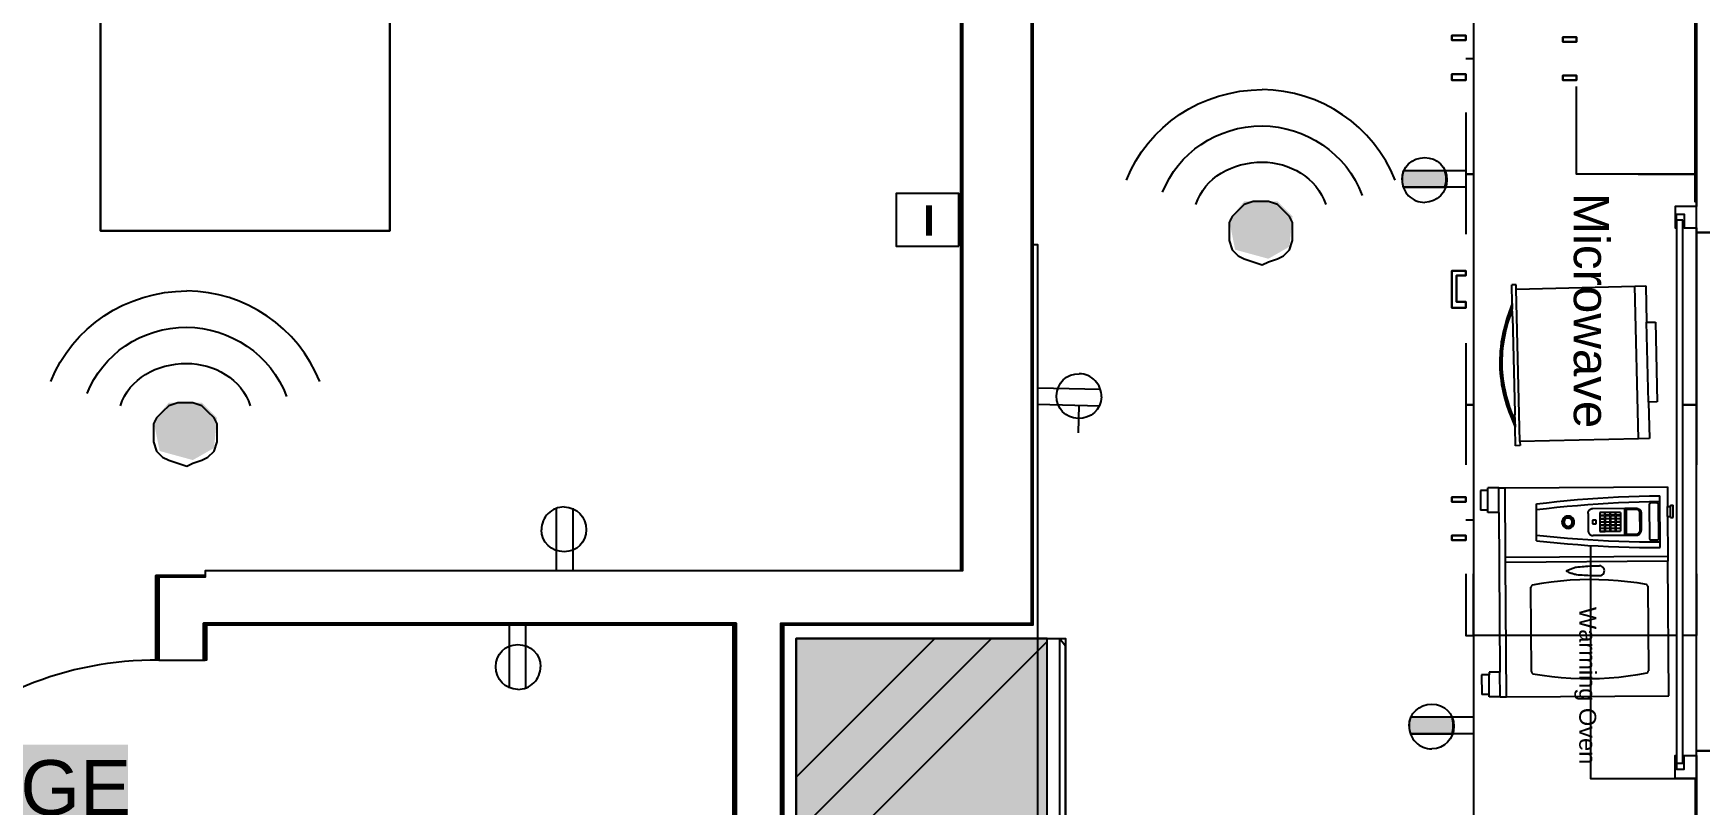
# Model space of a CAD drawing. Header units: inches. Extents: x -1841 to -80, y -100 to 1021.
# Drawn here: x -799 to -709.4, y 232.6 to 274.1 of the extents above; entities that cross this region are included whole.
import ezdxf

# ---------------------------------------------------------------- set-up
doc = ezdxf.new("R2010")
doc.units = ezdxf.units.IN
doc.header["$MEASUREMENT"] = 0
doc.layers.add('Edges', color=7, linetype='Continuous')
doc.layers.add('PDF_Text', color=7, linetype='Continuous')
doc.layers.add('PDF_Geometry', color=7, linetype='Continuous', true_color=0x777777)
doc.layers.add('PDF_Solid Fills', color=7, linetype='Continuous', true_color=0xffffff)
doc.styles.add('PDF Arial', font='arial.ttf')
doc.styles.add('PDF ArialRoundedMT Bold', font='arialbd.ttf')
doc.styles.get("Standard").update_dxf_attribs({"font": 'arial.ttf'})

# ---------------------------------------------------------------- blocks, each defined once
blk = doc.blocks.new('Built In Oven And Microwave pl')
at = {"layer": 'Edges'}
for p, q in [((43.29, 54.97), (43.29, 56.43)), ((43.29, 56.43), (56.56, 56.43)), ((56.56, 56.43), (56.56, 54.97)), ((37.24, 53.14), (37.24, 54.97)), ((37.24, 54.97), (43.29, 54.97)), ((62.62, 53.14), (37.24, 53.14)), ((37.24, 33.43), (37.24, 53.14)), ((56.56, 54.97), (43.29, 54.97)), ((56.56, 54.97), (62.62, 54.97)), ((62.62, 54.97), (62.62, 53.14)), ((62.62, 53.14), (62.62, 33.43)), ((36.55, 33.43), (36.55, 32.68)), ((37.24, 33.43), (36.55, 33.43)), ((62.62, 33.43), (37.24, 33.43)), ((62.62, 33.43), (63.3, 33.43)), ((63.3, 33.43), (63.3, 32.68)), ((39.62, 32.68), (36.55, 32.68)), ((39.62, 32.68), (39.84, 32.68)), ((39.84, 32.68), (40.46, 32.68)), ((41.22, 32.68), (40.46, 32.68)), ((41.82, 32.68), (41.22, 32.68)), ((41.82, 32.68), (57.81, 32.68)), ((57.81, 32.68), (58.03, 32.68)), ((58.63, 32.68), (58.03, 32.68)), ((58.03, 32.68), (58.15, 32.68)), ((58.63, 32.68), (59.39, 32.68)), ((59.39, 32.68), (60.01, 32.68)), ((60.01, 32.68), (60.24, 32.68)), ((63.3, 32.68), (60.24, 32.68))]:
    blk.add_line(p, q, dxfattribs=at)
for points in [[(39.62, 32.68), (41.02, 32.15), (42.27, 31.71), (43.38, 31.37), (44.37, 31.1), (45.25, 30.89), (46.05, 30.73), (46.77, 30.62), (47.45, 30.53), (48.1, 30.47), (48.72, 30.42), (49.33, 30.39), (49.93, 30.38), (50.52, 30.39), (51.13, 30.42), (51.75, 30.47), (52.4, 30.53), (53.08, 30.62), (53.81, 30.73), (54.6, 30.89), (55.49, 31.1), (56.47, 31.37), (57.58, 31.71), (58.83, 32.15), (60.24, 32.68)], [(39.84, 32.68), (41.22, 32.17), (42.44, 31.75), (43.52, 31.42), (44.49, 31.16), (45.35, 30.96), (46.13, 30.81), (46.85, 30.7), (47.51, 30.62), (48.14, 30.55), (48.75, 30.51), (49.34, 30.48), (49.93, 30.47), (50.51, 30.48), (51.1, 30.51), (51.71, 30.55), (52.34, 30.62), (53.01, 30.7), (53.72, 30.81), (54.5, 30.96), (55.36, 31.16), (56.33, 31.42), (57.41, 31.75), (58.64, 32.17), (60.01, 32.68)], [(40.46, 32.68), (41.76, 32.23), (42.91, 31.86), (43.93, 31.56), (44.83, 31.33), (45.64, 31.15), (46.38, 31.02), (47.04, 30.92), (47.66, 30.85), (48.26, 30.8), (48.82, 30.76), (49.38, 30.73), (49.93, 30.73), (50.47, 30.73), (51.03, 30.76), (51.6, 30.8), (52.19, 30.85), (52.81, 30.92), (53.48, 31.02), (54.21, 31.15), (55.02, 31.33), (55.93, 31.56), (56.95, 31.86), (58.1, 32.23), (59.39, 32.68)]]:
    blk.add_lwpolyline(points, dxfattribs=at)
blk = doc.blocks.new('rational combi oven fr')
at = {"layer": 'Edges'}
for p, q in [((-423.5, -290), (-423.5, 367)), ((-423.5, 367), (-343.5, 367)), ((-348.5, 378.5), (-348.5, 390)), ((-298.5, 390), (-348.5, 390)), ((-348.5, 378.5), (-343.5, 378.5)), ((-343.5, 367), (-343.5, 378.5)), ((-303.5, 378.5), (-343.5, 378.5)), ((-303.5, 367), (-343.5, 367)), ((-303.5, 367), (-303.5, 378.5)), ((-298.5, 378.5), (-303.5, 378.5)), ((-303.5, 367), (-141.5, 367)), ((-298.5, 378.5), (-298.5, 390)), ((-141.5, 367), (-121.5, 367)), ((-141.5, 367), (-141.5, -290)), ((423.5, 367), (-121.5, 367)), ((-121.5, 367), (-121.5, -290)), ((423.5, -290), (423.5, 367)), ((-387.1, 294.2), (-387.5, 336)), ((-364.5, 336), (-387.5, 336)), ((-386.3, 252.5), (-387.1, 294.2)), ((-200.5, 336), (-364.5, 336)), ((-364.1, 294.2), (-364.5, 336)), ((-363.3, 252.5), (-364.1, 294.2)), ((-358.2, 324.4), (-358.1, 325.1)), ((-358.2, 324.4), (-358.2, 299.4)), ((-358.1, 298.7), (-358.2, 299.4)), ((-358.1, 325.1), (-358, 325.7)), ((-358, 298.1), (-358.1, 298.7)), ((-358, 325.7), (-357.8, 326.3)), ((-357.8, 297.5), (-358, 298.1)), ((-357.8, 326.3), (-357.5, 326.9)), ((-357.5, 296.9), (-357.8, 297.5)), ((-357.5, 326.9), (-357.1, 327.4)), ((-357.1, 296.4), (-357.5, 296.9)), ((-357.1, 327.4), (-356.7, 327.9)), ((-356.7, 295.9), (-357.1, 296.4)), ((-356.7, 327.9), (-356.2, 328.4)), ((-356.2, 295.4), (-356.7, 295.9)), ((-356.2, 328.4), (-355.7, 328.7)), ((-355.7, 295.1), (-356.2, 295.4)), ((-355.7, 328.7), (-355.1, 329)), ((-355.1, 294.8), (-355.7, 295.1)), ((-355.1, 329), (-354.5, 329.2)), ((-354.5, 294.6), (-355.1, 294.8)), ((-354.5, 329.2), (-353.8, 329.4)), ((-353.8, 294.4), (-354.5, 294.6)), ((-353.8, 329.4), (-353.2, 329.4)), ((-353.2, 294.4), (-353.8, 294.4)), ((-353.2, 329.4), (-212.1, 329.4)), ((-212.1, 294.4), (-353.2, 294.4)), ((-211.4, 329.4), (-212.1, 329.4)), ((-212.1, 294.4), (-211.4, 294.4)), ((-210.8, 329.2), (-211.4, 329.4)), ((-211.4, 294.4), (-210.8, 294.6)), ((-210.1, 329), (-210.8, 329.2)), ((-210.8, 294.6), (-210.1, 294.8)), ((-209.6, 328.7), (-210.1, 329)), ((-210.1, 294.8), (-209.6, 295.1)), ((-209, 328.4), (-209.6, 328.7)), ((-209.6, 295.1), (-209, 295.4)), ((-208.5, 327.9), (-209, 328.4)), ((-209, 295.4), (-208.5, 295.9)), ((-208.1, 327.4), (-208.5, 327.9)), ((-208.5, 295.9), (-208.1, 296.4)), ((-207.7, 326.9), (-208.1, 327.4)), ((-208.1, 296.4), (-207.7, 296.9)), ((-207.4, 326.3), (-207.7, 326.9)), ((-207.7, 296.9), (-207.4, 297.5)), ((-207.2, 325.7), (-207.4, 326.3)), ((-207.4, 297.5), (-207.2, 298.1)), ((-207.1, 325.1), (-207.2, 325.7)), ((-207.2, 298.1), (-207.1, 298.7)), ((-207.1, 324.4), (-207.1, 325.1)), ((-207.1, 324.4), (-207.1, 299.4)), ((-207.1, 298.7), (-207.1, 299.4)), ((-201.7, 252.5), (-200.9, 294.2)), ((-200.9, 294.2), (-200.5, 336)), ((-177.5, 336), (-200.5, 336)), ((-178.7, 252.5), (-177.9, 294.2)), ((-177.9, 294.2), (-177.5, 336)), ((-28.2, 280), (-34.7, 241.7)), ((-27.4, 281.1), (-28.2, 280)), ((-26.6, 282.1), (-27.4, 281.1)), ((-25.6, 282.9), (-26.6, 282.1)), ((-24.5, 283.7), (-25.6, 282.9)), ((-23.3, 284.2), (-24.5, 283.7)), ((-22.1, 284.7), (-23.3, 284.2)), ((-20.8, 284.9), (-22.1, 284.7)), ((-20.8, 285), (-19.5, 285)), ((-20.8, 284.9), (-20.8, 285)), ((-19.5, 285), (-20.8, 284.9)), ((-19.5, 285), (321.5, 285)), ((322.8, 284.9), (321.5, 285)), ((324.1, 284.7), (322.8, 284.9)), ((325.3, 284.2), (324.1, 284.7)), ((326.5, 283.7), (325.3, 284.2)), ((327.6, 282.9), (326.5, 283.7)), ((328.6, 282.1), (327.6, 282.9)), ((329.4, 281.1), (328.6, 282.1)), ((330.2, 280), (329.4, 281.1)), ((336.7, 241.7), (330.2, 280)), ((-385.2, 210.7), (-386.3, 252.5)), ((-383.6, 169), (-385.2, 210.7)), ((-362.2, 210.7), (-363.3, 252.5)), ((-360.6, 169), (-362.2, 210.7)), ((-337.5, 240), (-337.3, 242.6)), ((-337.5, 194), (-337.5, 240)), ((-337.3, 242.6), (-336.8, 245.2)), ((-336.8, 245.2), (-336, 247.6)), ((-336, 247.6), (-334.8, 250)), ((-334.8, 250), (-333.4, 252.2)), ((-333.4, 252.2), (-331.6, 254.1)), ((-332.4, 241.9), (-332.5, 239.8)), ((-332.5, 239.8), (-332.5, 199)), ((-332, 243.9), (-332.4, 241.9)), ((-331.3, 245.7), (-332, 243.9)), ((-331.6, 254.1), (-329.7, 255.9)), ((-330.5, 247.5), (-331.3, 245.7)), ((-329.4, 249.1), (-330.5, 247.5)), ((-329.7, 255.9), (-327.5, 257.3)), ((-328.1, 250.6), (-329.4, 249.1)), ((-326.6, 251.9), (-328.1, 250.6)), ((-327.5, 257.3), (-325.2, 258.5)), ((-325, 253), (-326.6, 251.9)), ((-325.2, 258.5), (-322.7, 259.3)), ((-323.2, 253.8), (-325, 253)), ((-321.4, 254.5), (-323.2, 253.8)), ((-322.7, 259.3), (-320.1, 259.8)), ((-319.5, 254.9), (-321.4, 254.5)), ((-320.1, 259.8), (-317.5, 260)), ((-317.3, 255), (-319.5, 254.9)), ((-317.5, 260), (-247.5, 260)), ((-247.7, 255), (-317.3, 255)), ((-245.5, 254.9), (-247.7, 255)), ((-244.9, 259.8), (-247.5, 260)), ((-243.6, 254.5), (-245.5, 254.9)), ((-242.3, 259.3), (-244.9, 259.8)), ((-241.8, 253.8), (-243.6, 254.5)), ((-239.8, 258.5), (-242.3, 259.3)), ((-240, 253), (-241.8, 253.8)), ((-238.4, 251.9), (-240, 253)), ((-237.5, 257.3), (-239.8, 258.5)), ((-236.9, 250.6), (-238.4, 251.9)), ((-235.3, 255.9), (-237.5, 257.3)), ((-235.6, 249.1), (-236.9, 250.6)), ((-234.5, 247.5), (-235.6, 249.1)), ((-233.4, 254.1), (-235.3, 255.9)), ((-233.7, 245.7), (-234.5, 247.5)), ((-233, 243.9), (-233.7, 245.7)), ((-231.6, 252.2), (-233.4, 254.1)), ((-232.6, 241.9), (-233, 243.9)), ((-232.5, 239.8), (-232.6, 241.9)), ((-232.5, 199), (-232.5, 239.8)), ((-230.2, 250), (-231.6, 252.2)), ((-229, 247.6), (-230.2, 250)), ((-228.2, 245.2), (-229, 247.6)), ((-227.7, 242.6), (-228.2, 245.2)), ((-227.5, 240), (-227.7, 242.6)), ((-227.5, 240), (-227.5, 194)), ((-204.3, 169), (-202.8, 210.7)), ((-202.8, 210.7), (-201.7, 252.5)), ((-181.3, 169), (-179.8, 210.7)), ((-179.8, 210.7), (-178.7, 252.5)), ((-40, 203.3), (-44.2, 164.7)), ((-34.7, 241.7), (-40, 203.3)), ((342, 203.3), (336.7, 241.7)), ((346.2, 164.7), (342, 203.3)), ((-381.7, 127.3), (-383.6, 169)), ((-358.7, 127.3), (-360.6, 169)), ((-227.5, 194), (-337.5, 194)), ((-337.5, 65), (-337.5, 194)), ((-332.5, 199), (-232.5, 199)), ((-320.5, 176.3), (-309.5, 176.3)), ((-320.5, 176.3), (-320.5, 157.3)), ((-320.5, 157.3), (-320.5, 154.8)), ((-309.5, 157.3), (-320.5, 157.3)), ((-320.5, 154.8), (-309.5, 154.8)), ((-320.5, 154.8), (-320.5, 135.8)), ((-320.5, 135.8), (-320.5, 133.3)), ((-309.5, 135.8), (-320.5, 135.8)), ((-309.5, 176.3), (-307.5, 176.3)), ((-309.5, 176.3), (-309.5, 157.3)), ((-309.5, 154.8), (-309.5, 135.8)), ((-307.5, 176.3), (-307.5, 157.3)), ((-307.5, 176.3), (-296.5, 176.3)), ((-307.5, 157.3), (-296.5, 157.3)), ((-307.5, 154.8), (-296.5, 154.8)), ((-307.5, 154.8), (-307.5, 135.8)), ((-307.5, 135.8), (-296.5, 135.8)), ((-296.5, 176.3), (-294.5, 176.3)), ((-296.5, 157.3), (-296.5, 176.3)), ((-296.5, 135.8), (-296.5, 154.8)), ((-294.5, 176.3), (-283.5, 176.3)), ((-294.5, 176.3), (-294.5, 157.3)), ((-294.5, 157.3), (-283.5, 157.3)), ((-294.5, 154.8), (-283.5, 154.8)), ((-294.5, 154.8), (-294.5, 135.8)), ((-294.5, 135.8), (-283.5, 135.8)), ((-283.5, 176.3), (-281.5, 176.3)), ((-283.5, 157.3), (-283.5, 176.3)), ((-283.5, 135.8), (-283.5, 154.8)), ((-281.5, 176.3), (-270.5, 176.3)), ((-281.5, 176.3), (-281.5, 157.3)), ((-281.5, 157.3), (-270.5, 157.3)), ((-281.5, 154.8), (-270.5, 154.8)), ((-281.5, 154.8), (-281.5, 135.8)), ((-281.5, 135.8), (-270.5, 135.8)), ((-270.5, 176.3), (-268.5, 176.3)), ((-270.5, 157.3), (-270.5, 176.3)), ((-270.5, 135.8), (-270.5, 154.8)), ((-268.5, 176.3), (-268.5, 157.3)), ((-268.5, 176.3), (-257.5, 176.3)), ((-268.5, 157.3), (-257.5, 157.3)), ((-268.5, 154.8), (-257.5, 154.8)), ((-268.5, 154.8), (-268.5, 135.8)), ((-268.5, 135.8), (-257.5, 135.8)), ((-257.5, 176.3), (-255.5, 176.3)), ((-257.5, 157.3), (-257.5, 176.3)), ((-257.5, 135.8), (-257.5, 154.8)), ((-255.5, 176.3), (-244.5, 176.3)), ((-255.5, 176.3), (-255.5, 157.3)), ((-255.5, 157.3), (-244.5, 157.3)), ((-255.5, 154.8), (-244.5, 154.8)), ((-255.5, 154.8), (-255.5, 135.8)), ((-255.5, 135.8), (-244.5, 135.8)), ((-244.5, 157.3), (-244.5, 176.3)), ((-244.5, 154.8), (-244.5, 157.3)), ((-244.5, 135.8), (-244.5, 154.8)), ((-244.5, 114.3), (-244.5, 135.8)), ((-227.5, 194), (-227.5, 65)), ((-206.3, 127.3), (-204.3, 169)), ((-183.3, 127.3), (-181.3, 169)), ((-44.2, 164.7), (-47.1, 126.1)), ((349.1, 126.1), (346.2, 164.7)), ((-379.4, 85.6), (-381.7, 127.3)), ((-376.7, 43.9), (-379.4, 85.6)), ((-356.4, 85.6), (-358.7, 127.3)), ((-353.7, 43.9), (-356.4, 85.6)), ((-320.5, 133.3), (-309.5, 133.3)), ((-320.5, 133.3), (-320.5, 114.3)), ((-320.5, 114.3), (-320.5, 111.7)), ((-309.5, 114.3), (-320.5, 114.3)), ((-320.5, 111.7), (-320.5, 92.7)), ((-320.5, 111.7), (-309.5, 111.7)), ((-320.5, 92.7), (-309.5, 92.7)), ((-309.5, 133.3), (-309.5, 114.3)), ((-309.5, 111.7), (-309.5, 92.7)), ((-309.5, 92.7), (-307.5, 92.7)), ((-307.5, 133.3), (-296.5, 133.3)), ((-307.5, 133.3), (-307.5, 114.3)), ((-307.5, 114.3), (-296.5, 114.3)), ((-307.5, 111.7), (-296.5, 111.7)), ((-307.5, 111.7), (-307.5, 92.7)), ((-307.5, 92.7), (-296.5, 92.7)), ((-296.5, 114.3), (-296.5, 133.3)), ((-296.5, 92.7), (-296.5, 111.7)), ((-296.5, 92.7), (-294.5, 92.7)), ((-294.5, 133.3), (-294.5, 114.3)), ((-294.5, 133.3), (-283.5, 133.3)), ((-294.5, 114.3), (-283.5, 114.3)), ((-294.5, 111.7), (-283.5, 111.7)), ((-294.5, 111.7), (-294.5, 92.7)), ((-294.5, 92.7), (-283.5, 92.7)), ((-275, 77.7), (-290, 77.7)), ((-290, 77.7), (-290, 62.7)), ((-283.5, 114.3), (-283.5, 133.3)), ((-283.5, 92.7), (-283.5, 111.7)), ((-283.5, 92.7), (-281.5, 92.7)), ((-281.5, 133.3), (-281.5, 114.3)), ((-281.5, 133.3), (-270.5, 133.3)), ((-281.5, 114.3), (-270.5, 114.3)), ((-281.5, 111.7), (-281.5, 92.7)), ((-281.5, 111.7), (-270.5, 111.7)), ((-281.5, 92.7), (-270.5, 92.7)), ((-275, 62.7), (-275, 77.7)), ((-270.5, 114.3), (-270.5, 133.3)), ((-270.5, 92.7), (-270.5, 111.7)), ((-270.5, 92.7), (-268.5, 92.7)), ((-268.5, 133.3), (-268.5, 114.3)), ((-268.5, 133.3), (-257.5, 133.3)), ((-268.5, 114.3), (-257.5, 114.3)), ((-268.5, 111.7), (-257.5, 111.7)), ((-268.5, 111.7), (-268.5, 92.7)), ((-268.5, 92.7), (-257.5, 92.7)), ((-257.5, 114.3), (-257.5, 133.3)), ((-257.5, 92.7), (-257.5, 111.7)), ((-257.5, 92.7), (-255.5, 92.7)), ((-255.5, 133.3), (-244.5, 133.3)), ((-255.5, 133.3), (-255.5, 114.3)), ((-255.5, 114.3), (-244.5, 114.3)), ((-255.5, 111.7), (-244.5, 111.7)), ((-255.5, 111.7), (-255.5, 92.7)), ((-255.5, 92.7), (-244.5, 92.7)), ((-244.5, 133.3), (-244.5, 114.3)), ((-244.5, 92.7), (-244.5, 114.3)), ((-244.5, 111.7), (-244.5, 92.7)), ((-211.3, 43.9), (-208.6, 85.6)), ((-208.6, 85.6), (-206.3, 127.3)), ((-188.3, 43.9), (-185.6, 85.6)), ((-185.6, 85.6), (-183.3, 127.3)), ((-104.8, 95.2), (-105.5, 90)), ((-105.5, 82.2), (-105.5, 90)), ((-105.4, 74.3), (-105.5, 82.2)), ((-105.2, 66.5), (-105.4, 74.3)), ((-102.8, 100), (-104.8, 95.2)), ((-99.6, 104.1), (-102.8, 100)), ((-95.5, 107.3), (-99.6, 104.1)), ((-90.7, 109.3), (-95.5, 107.3)), ((-85.5, 110), (-90.7, 109.3)), ((-80.3, 109.3), (-85.5, 110)), ((-75.5, 107.3), (-80.3, 109.3)), ((-71.4, 104.1), (-75.5, 107.3)), ((-68.2, 100), (-71.4, 104.1)), ((-66.2, 95.2), (-68.2, 100)), ((-65.5, 90), (-66.2, 95.2)), ((-65.8, 66.5), (-65.6, 74.3)), ((-65.6, 74.3), (-65.5, 82.2)), ((-65.5, 82.2), (-65.5, 90)), ((-48.9, 87.3), (-49.5, 48.5)), ((-47.1, 126.1), (-48.9, 87.3)), ((350.9, 87.3), (349.1, 126.1)), ((351.5, 48.5), (350.9, 87.3)), ((-373.6, 2.3), (-376.7, 43.9)), ((-370.2, -39.4), (-373.6, 2.3)), ((-350.6, 2.3), (-353.7, 43.9)), ((-347.2, -39.4), (-350.6, 2.3)), ((-337.3, 62.4), (-337.5, 65)), ((-336.8, 59.8), (-337.3, 62.4)), ((-336, 57.3), (-336.8, 59.8)), ((-334.8, 55), (-336, 57.3)), ((-333.4, 52.8), (-334.8, 55)), ((-331.6, 50.9), (-333.4, 52.8)), ((-329.7, 49.1), (-331.6, 50.9)), ((-327.5, 47.7), (-329.7, 49.1)), ((-325.2, 46.5), (-327.5, 47.7)), ((-322.7, 45.7), (-325.2, 46.5)), ((-320.1, 45.2), (-322.7, 45.7)), ((-317.5, 45), (-320.1, 45.2)), ((-317.5, 45), (-247.5, 45)), ((-290, 62.7), (-275, 62.7)), ((-247.5, 45), (-244.9, 45.2)), ((-244.9, 45.2), (-242.3, 45.7)), ((-242.3, 45.7), (-239.8, 46.5)), ((-239.8, 46.5), (-237.5, 47.7)), ((-237.5, 47.7), (-235.3, 49.1)), ((-235.3, 49.1), (-233.4, 50.9)), ((-233.4, 50.9), (-231.6, 52.8)), ((-231.6, 52.8), (-230.2, 55)), ((-230.2, 55), (-229, 57.3)), ((-229, 57.3), (-228.2, 59.8)), ((-228.2, 59.8), (-227.7, 62.4)), ((-227.7, 62.4), (-227.5, 65)), ((-217.8, -39.4), (-214.4, 2.3)), ((-214.4, 2.3), (-211.3, 43.9)), ((-194.8, -39.4), (-191.4, 2.3)), ((-191.4, 2.3), (-188.3, 43.9)), ((-104.9, 58.7), (-105.2, 66.5)), ((-104.6, 50.8), (-104.9, 58.7)), ((-104.2, 43), (-104.6, 50.8)), ((-103.8, 35.2), (-104.2, 43)), ((-103.3, 27.4), (-103.8, 35.2)), ((-102.7, 19.6), (-103.3, 27.4)), ((-102, 11.8), (-102.7, 19.6)), ((-101.3, 4), (-102, 11.8)), ((-100.5, -3.8), (-101.3, 4)), ((-70.5, -3.8), (-69.7, 4)), ((-69.7, 4), (-69, 11.8)), ((-69, 11.8), (-68.3, 19.6)), ((-68.3, 19.6), (-67.7, 27.4)), ((-67.7, 27.4), (-67.2, 35.2)), ((-67.2, 35.2), (-66.8, 43)), ((-66.8, 43), (-66.4, 50.8)), ((-66.4, 50.8), (-66.1, 58.7)), ((-66.1, 58.7), (-65.8, 66.5)), ((-49.5, 48.5), (-48.9, 9.7)), ((-48.9, 9.7), (-47.1, -29.1)), ((349.1, -29.1), (350.9, 9.7)), ((350.9, 9.7), (351.5, 48.5)), ((-366.3, -80.9), (-370.2, -39.4)), ((-343.3, -80.9), (-347.2, -39.4)), ((-306.6, -29.4), (-307.5, -35.9)), ((-307.5, -35.9), (-306.6, -42.3)), ((-299.5, -35.9), (-307.5, -35.9)), ((-304.2, -23.4), (-306.6, -29.4)), ((-298.9, -31.5), (-306.6, -29.4)), ((-298.9, -40.3), (-306.6, -42.3)), ((-306.6, -42.3), (-304.2, -48.4)), ((-300.2, -18.2), (-304.2, -23.4)), ((-297.2, -27.4), (-304.2, -23.4)), ((-297.2, -44.4), (-304.2, -48.4)), ((-304.2, -48.4), (-300.2, -53.6)), ((-295, -14.2), (-300.2, -18.2)), ((-294.5, -23.9), (-300.2, -18.2)), ((-294.5, -47.9), (-300.2, -53.6)), ((-300.2, -53.6), (-295, -57.5)), ((-298.9, -31.5), (-299.5, -35.9)), ((-299.5, -35.9), (-298.9, -40.3)), ((-297.2, -27.4), (-298.9, -31.5)), ((-298.9, -40.3), (-297.2, -44.4)), ((-294.5, -23.9), (-297.2, -27.4)), ((-297.2, -44.4), (-294.5, -47.9)), ((-289, -11.7), (-295, -14.2)), ((-291, -21.2), (-295, -14.2)), ((-291, -50.6), (-295, -57.5)), ((-295, -57.5), (-289, -60)), ((-291, -21.2), (-294.5, -23.9)), ((-294.5, -47.9), (-291, -50.6)), ((-286.9, -19.5), (-291, -21.2)), ((-291, -50.6), (-286.9, -52.3)), ((-282.5, -10.9), (-289, -11.7)), ((-286.9, -19.5), (-289, -11.7)), ((-286.9, -52.3), (-289, -60)), ((-289, -60), (-282.5, -60.9)), ((-282.5, -18.9), (-286.9, -19.5)), ((-286.9, -52.3), (-282.5, -52.9)), ((-282.5, -18.9), (-282.5, -10.9)), ((-276, -11.7), (-282.5, -10.9)), ((-278.1, -19.5), (-282.5, -18.9)), ((-282.5, -52.9), (-278.1, -52.3)), ((-282.5, -52.9), (-282.5, -60.9)), ((-282.5, -60.9), (-276, -60)), ((-278.1, -19.5), (-276, -11.7)), ((-274, -21.2), (-278.1, -19.5)), ((-278.1, -52.3), (-274, -50.6)), ((-278.1, -52.3), (-276, -60)), ((-270, -14.2), (-276, -11.7)), ((-276, -60), (-270, -57.5)), ((-274, -21.2), (-270, -14.2)), ((-270.5, -23.9), (-274, -21.2)), ((-274, -50.6), (-270.5, -47.9)), ((-274, -50.6), (-270, -57.5)), ((-270.5, -23.9), (-264.8, -18.2)), ((-267.8, -27.4), (-270.5, -23.9)), ((-270.5, -47.9), (-267.8, -44.4)), ((-270.5, -47.9), (-264.8, -53.6)), ((-264.8, -18.2), (-270, -14.2)), ((-270, -57.5), (-264.8, -53.6)), ((-267.8, -27.4), (-260.8, -23.4)), ((-266.1, -31.5), (-267.8, -27.4)), ((-267.8, -44.4), (-266.1, -40.3)), ((-267.8, -44.4), (-260.8, -48.4)), ((-266.1, -31.5), (-258.4, -29.4)), ((-265.5, -35.9), (-266.1, -31.5)), ((-266.1, -40.3), (-265.5, -35.9)), ((-266.1, -40.3), (-258.4, -42.3)), ((-265.5, -35.9), (-257.5, -35.9)), ((-260.8, -23.4), (-264.8, -18.2)), ((-264.8, -53.6), (-260.8, -48.4)), ((-258.4, -29.4), (-260.8, -23.4)), ((-260.8, -48.4), (-258.4, -42.3)), ((-257.5, -35.9), (-258.4, -29.4)), ((-258.4, -42.3), (-257.5, -35.9)), ((-221.7, -80.9), (-217.8, -39.4)), ((-198.7, -80.9), (-194.8, -39.4)), ((-99.6, -7.4), (-100.5, -3.8)), ((-98.6, -10.9), (-99.6, -7.4)), ((-97.6, -14.4), (-98.6, -10.9)), ((-96.5, -17.9), (-97.6, -14.4)), ((-95.3, -21.4), (-96.5, -17.9)), ((-94.1, -24.8), (-95.3, -21.4)), ((-92.8, -28.2), (-94.1, -24.8)), ((-91.5, -31.7), (-92.8, -28.2)), ((-90.1, -35), (-91.5, -31.7)), ((-88.6, -38.4), (-90.1, -35)), ((-87.1, -41.7), (-88.6, -38.4)), ((-85.5, -45), (-87.1, -41.7)), ((-85.5, -45), (-83.8, -41.8)), ((-83.8, -41.8), (-82.2, -38.5)), ((-82.2, -38.5), (-80.7, -35.1)), ((-80.7, -35.1), (-79.2, -31.8)), ((-79.2, -31.8), (-77.8, -28.4)), ((-77.8, -28.4), (-76.5, -25)), ((-76.5, -25), (-75.3, -21.5)), ((-75.3, -21.5), (-74.2, -18)), ((-74.2, -18), (-73.1, -14.5)), ((-73.1, -14.5), (-72.2, -11)), ((-72.2, -11), (-71.3, -7.4)), ((-71.3, -7.4), (-70.5, -3.8)), ((-47.1, -29.1), (-44.2, -67.7)), ((346.2, -67.7), (349.1, -29.1)), ((-362.1, -122.5), (-366.3, -80.9)), ((-357.5, -164), (-362.1, -122.5)), ((-339.1, -122.5), (-343.3, -80.9)), ((-334.5, -164), (-339.1, -122.5)), ((-230.5, -164), (-225.9, -122.5)), ((-225.9, -122.5), (-221.7, -80.9)), ((-207.5, -164), (-202.9, -122.5)), ((-202.9, -122.5), (-198.7, -80.9)), ((-44.2, -67.7), (-40, -106.3)), ((-40, -106.3), (-34.7, -144.7)), ((336.7, -144.7), (342, -106.3)), ((342, -106.3), (346.2, -67.7)), ((-334.5, -164), (-357.5, -164)), ((-230.5, -164), (-334.5, -164)), ((-207.5, -164), (-230.5, -164)), ((-34.7, -144.7), (-28.2, -183)), ((-28.2, -183), (-27.4, -184.1)), ((-27.4, -184.1), (-26.6, -185.1)), ((-26.6, -185.1), (-25.6, -185.9)), ((-25.6, -185.9), (-24.5, -186.7)), ((-24.5, -186.7), (-23.3, -187.2)), ((-23.3, -187.2), (-22.1, -187.7)), ((-22.1, -187.7), (-20.8, -187.9)), ((-20.8, -187.9), (-20.8, -188)), ((-20.8, -187.9), (-19.5, -188)), ((-19.5, -188), (-20.8, -188)), ((321.5, -188), (-19.5, -188)), ((321.5, -188), (322.8, -187.9)), ((322.8, -187.9), (324.1, -187.7)), ((324.1, -187.7), (325.3, -187.2)), ((325.3, -187.2), (326.5, -186.7)), ((326.5, -186.7), (327.6, -185.9)), ((327.6, -185.9), (328.6, -185.1)), ((328.6, -185.1), (329.4, -184.1)), ((329.4, -184.1), (330.2, -183)), ((330.2, -183), (336.7, -144.7)), ((-423.5, -316), (-423.5, -290)), ((-141.5, -290), (-423.5, -290)), ((-423.5, -316), (-423.5, -360)), ((-323.5, -316), (-423.5, -316)), ((-323.5, -316), (-323.5, -360)), ((-323.5, -316), (323.5, -316)), ((-121.5, -290), (-141.5, -290)), ((423.5, -290), (-121.5, -290)), ((323.5, -316), (323.5, -360)), ((423.5, -316), (323.5, -316)), ((423.5, -316), (423.5, -290)), ((423.5, -316), (423.5, -360)), ((-413.5, -360), (-423.5, -360)), ((-413.5, -360), (-413.5, -390)), ((-333.5, -360), (-413.5, -360)), ((-413.5, -390), (-333.5, -390)), ((-333.5, -360), (-333.5, -390)), ((-323.5, -360), (-333.5, -360)), ((323.5, -360), (333.5, -360)), ((333.5, -360), (333.5, -390)), ((413.5, -360), (333.5, -360)), ((333.5, -390), (413.5, -390)), ((413.5, -360), (413.5, -390)), ((423.5, -360), (413.5, -360))]:
    blk.add_line(p, q, dxfattribs=at)

msp = doc.modelspace()

# ---------------------------------------------------------------- hatches: boundary and pattern name
at = {"layer": 'PDF_Solid Fills', "lineweight": 25, "transparency": 33554559}
for points in [[(-725.323, 265.909), (-725.323, 265.773), (-723.05, 265.773), (-723.016, 265.909), (-723.016, 266.485), (-723.05, 266.655), (-725.323, 266.655), (-725.323, 266.485), (-725.357, 266.35), (-725.391, 266.044), (-725.357, 266.044)], [(-731.275, 264.204), (-732.087, 265.015), (-733.873, 265.015), (-734.685, 264.041), (-734.361, 262.417), (-732.574, 261.93), (-731.438, 262.58)], [(-789.08, 253.376), (-789.892, 254.188), (-791.678, 254.188), (-792.49, 253.214), (-792.165, 251.59), (-790.379, 251.103), (-789.242, 251.752)], [(-724.941, 236.521), (-724.941, 236.385), (-722.668, 236.385), (-722.634, 236.521), (-722.634, 237.098), (-722.668, 237.267), (-724.941, 237.267), (-724.941, 237.098), (-724.975, 236.962), (-725.009, 236.657), (-724.975, 236.657)]]:
    msp.add_hatch(color=7, dxfattribs=at).paths.add_polyline_path(points)

# ---------------------------------------------------------------- linework, layer by layer
at = {"layer": 'PDF_Geometry', "color": 7, "lineweight": 25}
for points in [[(-748.853, 326.461), (-748.853, 324.31), (-749.019, 324.31), (-749.019, 245.142), (-789.72, 245.142), (-789.72, 244.811), (-789.802, 244.811), (-792.201, 244.811), (-792.201, 240.344), (-789.802, 240.344), (-789.802, 242.329), (-761.179, 242.329), (-761.179, 219.993)], [(-758.78, 219.993), (-758.78, 242.329), (-749.019, 242.329), (-745.296, 242.329), (-745.296, 324.31), (-709.559, 324.31), (-709.559, 322.408), (-707.077, 322.408), (-707.077, 324.31), (-665.052, 324.31), (-664.308, 324.31), (-664.308, 326.461)], [(-712.619, 291.303), (-709.559, 291.303), (-709.559, 291.799), (-721.554, 291.799), (-721.554, 220.159), (-758.615, 220.159), (-758.615, 242.247), (-745.213, 242.247), (-745.296, 242.247), (-745.213, 242.247), (-745.213, 324.145), (-745.213, 324.228), (-745.296, 324.228), (-709.641, 324.228), (-709.641, 322.408), (-709.641, 324.145), (-709.641, 322.408)], [(-757.87, 242.329), (-745.296, 242.329), (-745.296, 324.31)], [(-745.296, 324.228), (-745.296, 242.247), (-745.296, 324.228)], [(-749.019, 245.804), (-749.019, 303.712), (-753.982, 303.712), (-762.255, 303.712)], [(-749.101, 245.142), (-749.101, 303.712)], [(-709.641, 291.055), (-709.641, 291.303), (-709.559, 291.303), (-709.559, 264.996), (-709.641, 264.996), (-709.641, 288.076)], [(-716.011, 273.599), (-716.011, 273.848), (-716.011, 273.599)], [(-716.011, 273.599), (-716.011, 273.848), (-716.011, 273.599)], [(-721.554, 272.69), (-721.967, 272.69)], [(-721.967, 271.531), (-721.967, 271.862), (-721.967, 271.531)], [(-721.967, 271.531), (-721.967, 271.862), (-721.967, 271.531)], [(-716.011, 271.531), (-716.011, 271.78), (-716.011, 271.531)], [(-716.011, 271.531), (-716.011, 271.78), (-716.011, 271.531)], [(-709.559, 271.2), (-709.559, 266.485), (-716.011, 266.485), (-716.011, 271.2)], [(-721.967, 269.794), (-721.967, 266.485), (-721.554, 266.485), (-721.967, 266.485), (-721.967, 263.259)], [(-721.964, 266.655), (-725.323, 266.655)], [(-721.964, 265.773), (-725.323, 265.773)], [(-795.345, 264.003), (-795.345, 263.424), (-795.345, 264.003)], [(-709.559, 235.215), (-709.559, 263.59), (-709.559, 254.076), (-710.303, 254.076), (-709.559, 254.076), (-709.559, 250.85)], [(-744.965, 220.159), (-744.965, 262.68), (-745.213, 262.68)], [(-721.967, 261.273), (-721.967, 261.025), (-721.967, 261.273), (-722.712, 261.273), (-722.712, 259.288), (-721.967, 259.288)], [(-722.712, 261.273), (-721.967, 261.273)], [(-722.712, 259.288), (-722.712, 261.273)], [(-722.464, 261.025), (-722.464, 259.619), (-721.967, 259.619)], [(-722.464, 259.619), (-722.464, 261.025)], [(-722.464, 261.025), (-722.464, 259.619), (-721.967, 259.619)], [(-722.464, 259.619), (-722.464, 261.025)], [(-721.967, 259.288), (-722.712, 259.288)], [(-721.967, 259.619), (-721.967, 259.288), (-721.967, 259.619), (-722.464, 259.619)], [(-721.967, 259.619), (-721.967, 259.288), (-721.967, 259.619), (-722.464, 259.619)], [(-721.967, 257.385), (-721.967, 254.076), (-721.554, 254.076), (-721.967, 254.076), (-721.967, 250.85)], [(-744.962, 254.986), (-741.604, 254.908)], [(-744.983, 254.104), (-741.625, 254.026)], [(-742.779, 252.56), (-742.744, 254.052)], [(-770.829, 245.154), (-770.829, 248.513)], [(-769.947, 245.154), (-769.947, 248.513)], [(-721.554, 247.872), (-721.967, 247.872)], [(-721.967, 246.796), (-721.967, 247.045), (-721.967, 246.796)], [(-721.967, 246.796), (-721.967, 247.045), (-721.967, 246.796)], [(-715.267, 246.466), (-715.267, 240.178), (-715.267, 233.974), (-709.559, 233.974)], [(-792.201, 244.811), (-792.201, 240.344), (-792.284, 240.344), (-792.284, 244.894), (-792.367, 244.894), (-789.72, 244.894)], [(-792.284, 244.894), (-789.72, 244.894), (-792.284, 244.894)], [(-721.967, 244.976), (-721.967, 241.667), (-721.554, 241.667)], [(-710.634, 241.667), (-721.554, 241.667), (-721.554, 244.976)], [(-709.559, 244.976), (-709.559, 241.667), (-710.303, 241.667)], [(-761.262, 219.993), (-761.262, 242.329), (-761.179, 242.329), (-789.802, 242.329), (-789.802, 240.344), (-789.72, 240.344), (-789.72, 242.247), (-789.637, 242.247), (-789.637, 240.344), (-789.72, 240.344)], [(-789.802, 221.731), (-789.72, 221.731), (-789.637, 221.731), (-789.637, 220.159), (-789.637, 220.076), (-789.72, 220.076), (-761.262, 220.076), (-761.262, 242.247), (-789.72, 242.247)], [(-761.179, 220.076), (-789.72, 220.076), (-789.637, 220.076), (-789.637, 220.159), (-761.345, 220.159), (-761.345, 242.247), (-789.637, 242.247), (-789.72, 242.247), (-761.179, 242.247)], [(-789.72, 242.247), (-789.72, 240.344), (-789.72, 242.247)], [(-773.386, 242.194), (-773.386, 238.835)], [(-772.504, 242.194), (-772.504, 238.835)], [(-761.179, 219.993), (-761.179, 242.329)], [(-758.698, 242.329), (-758.698, 219.993), (-758.78, 219.993), (-722.298, 219.993)], [(-758.78, 219.993), (-758.78, 242.329)], [(-758.78, 242.247), (-745.296, 242.247), (-758.698, 242.247), (-758.698, 220.076), (-722.298, 220.076), (-758.78, 220.076)], [(-757.953, 230.996), (-747.447, 241.502)], [(-757.953, 234.057), (-750.508, 241.502)], [(-743.476, 222.31), (-743.476, 221.069), (-744.469, 221.069), (-757.953, 221.069), (-757.953, 241.502), (-744.469, 241.502), (-743.476, 241.502), (-743.476, 222.558)], [(-757.953, 227.852), (-744.469, 241.337)], [(-743.807, 221.069), (-744.469, 221.069), (-744.469, 241.502), (-743.807, 241.502), (-743.807, 221.069), (-743.476, 221.482), (-743.476, 241.088), (-743.807, 241.502)], [(-743.476, 240.509), (-743.476, 222.144)], [(-743.476, 231.327), (-743.476, 222.641), (-743.476, 239.93), (-743.476, 222.641), (-743.476, 239.93)], [(-721.582, 237.267), (-724.941, 237.267)], [(-721.582, 236.385), (-724.941, 236.385)], [(-709.559, 234.305), (-709.559, 219.993), (-709.559, 235.463), (-707.077, 235.463), (-707.077, 218.752), (-707.077, 216.932), (-707.077, 214.782), (-709.559, 214.782), (-709.559, 216.932), (-709.559, 217.512), (-789.802, 217.512), (-789.802, 173.915), (-709.559, 173.915), (-709.559, 175.487), (-707.077, 175.487), (-707.077, 173.915), (-694.751, 173.915), (-694.751, 169.283), (-874.513, 169.283)], [(-709.641, 233.974), (-709.641, 219.993)]]:
    msp.add_lwpolyline(points, dxfattribs=at)
for points in [[(-795.345, 281.955), (-795.345, 263.424), (-779.793, 263.424), (-779.793, 303.712), (-749.019, 303.712), (-779.793, 303.712), (-779.793, 263.424), (-795.345, 263.424)], [(-749.101, 303.712), (-749.101, 245.142)], [(-709.559, 303.794), (-707.077, 303.794), (-707.077, 263.342), (-709.559, 263.342)], [(-722.712, 273.93), (-721.967, 273.93), (-721.967, 273.682), (-721.967, 273.93), (-722.464, 273.93), (-721.967, 273.93), (-721.967, 273.682), (-721.967, 273.93), (-722.712, 273.93), (-722.712, 273.682), (-721.967, 273.682), (-722.712, 273.682)], [(-722.464, 273.682), (-721.967, 273.682)], [(-716.011, 273.599), (-716.756, 273.599), (-716.756, 273.848), (-716.011, 273.848), (-716.756, 273.848), (-716.756, 273.599), (-716.011, 273.599), (-716.508, 273.599)], [(-716.011, 273.848), (-716.508, 273.848)], [(-721.967, 271.531), (-722.712, 271.531), (-722.712, 271.862), (-721.967, 271.862), (-722.712, 271.862), (-722.712, 271.531), (-721.967, 271.531), (-722.464, 271.531)], [(-721.967, 271.862), (-722.464, 271.862)], [(-716.011, 271.531), (-716.756, 271.531), (-716.756, 271.78), (-716.011, 271.78), (-716.756, 271.78), (-716.756, 271.531), (-716.011, 271.531), (-716.508, 271.531)], [(-716.011, 271.78), (-716.508, 271.78)], [(-725.323, 266.655), (-725.391, 266.35), (-725.391, 266.044), (-725.323, 265.773), (-723.084, 265.773), (-723.016, 266.044), (-723.016, 266.35), (-723.084, 266.655)], [(-712.702, 266.485), (-709.641, 266.485)], [(-749.215, 262.615), (-749.215, 265.431), (-752.574, 265.431), (-752.574, 262.615)], [(-734.685, 263.392), (-734.685, 262.904), (-734.523, 262.417), (-734.198, 262.093), (-733.873, 261.93), (-733.386, 261.768), (-732.899, 261.605), (-732.574, 261.768), (-732.087, 261.93), (-731.762, 262.093), (-731.438, 262.417), (-731.275, 262.904), (-731.275, 263.392), (-731.275, 263.879), (-731.438, 264.204), (-731.762, 264.528), (-732.087, 264.853), (-732.574, 265.015), (-732.899, 265.015), (-733.386, 265.015), (-733.873, 264.853), (-734.198, 264.528), (-734.523, 264.204), (-734.685, 263.879)], [(-709.559, 264.748), (-710.717, 264.748), (-710.717, 263.59), (-710.634, 263.59), (-710.634, 264.334), (-710.22, 264.334), (-710.22, 263.59), (-709.559, 263.59)], [(-709.559, 264.748), (-709.559, 264.996)], [(-795.345, 263.424), (-779.793, 263.424), (-779.793, 264.003), (-779.793, 263.424)], [(-710.303, 264.003), (-710.634, 264.003), (-710.634, 234.801), (-710.303, 234.801)], [(-707.077, 235.463), (-709.559, 235.463), (-709.559, 263.342), (-707.077, 263.342)], [(-722.712, 259.288), (-722.712, 261.273), (-721.967, 261.273), (-721.967, 261.025), (-721.967, 261.273), (-722.712, 261.273), (-722.712, 259.288), (-721.967, 259.288)], [(-722.712, 259.288), (-722.712, 261.273), (-721.967, 261.273), (-721.967, 261.025), (-721.967, 261.273), (-722.712, 261.273), (-722.712, 259.288), (-721.967, 259.288)], [(-721.967, 261.025), (-722.464, 261.025)], [(-722.464, 259.619), (-722.464, 261.025), (-722.464, 259.619), (-721.967, 259.619), (-721.967, 259.288), (-721.967, 259.619)], [(-721.967, 261.025), (-722.464, 261.025)], [(-721.967, 261.025), (-722.464, 261.025)], [(-792.49, 252.564), (-792.49, 252.077), (-792.328, 251.59), (-792.003, 251.265), (-791.678, 251.103), (-791.191, 250.94), (-790.704, 250.778), (-790.379, 250.94), (-789.892, 251.103), (-789.567, 251.265), (-789.242, 251.59), (-789.08, 252.077), (-789.08, 252.564), (-789.08, 253.051), (-789.242, 253.376), (-789.567, 253.701), (-789.892, 254.025), (-790.379, 254.188), (-790.704, 254.188), (-791.191, 254.188), (-791.678, 254.025), (-792.003, 253.701), (-792.328, 253.376), (-792.49, 253.051)], [(-722.712, 249.113), (-721.967, 249.113), (-721.967, 248.865), (-721.967, 249.113), (-722.464, 249.113), (-721.967, 249.113), (-721.967, 248.865), (-721.967, 249.113), (-722.712, 249.113), (-722.712, 248.865), (-721.967, 248.865), (-722.712, 248.865)], [(-722.464, 248.865), (-721.967, 248.865)], [(-721.967, 246.796), (-722.712, 246.796), (-722.712, 247.045), (-721.967, 247.045), (-722.712, 247.045), (-722.712, 246.796), (-721.967, 246.796), (-722.464, 246.796)], [(-721.967, 247.045), (-722.464, 247.045)], [(-792.367, 244.894), (-792.284, 244.894), (-792.284, 240.344), (-792.367, 240.344)], [(-757.953, 241.502), (-757.953, 221.069), (-744.469, 221.069), (-744.469, 241.502)], [(-724.941, 237.267), (-725.009, 236.962), (-725.009, 236.657), (-724.941, 236.385), (-722.702, 236.385), (-722.634, 236.657), (-722.634, 236.962), (-722.702, 237.267)], [(-710.717, 233.974), (-710.717, 235.215), (-710.634, 235.215), (-710.634, 234.47), (-710.22, 234.47), (-710.22, 235.215), (-709.559, 235.215), (-709.559, 233.974)]]:
    msp.add_lwpolyline(points, close=True, dxfattribs=at)
for centre, radius, start, end in [((-732.953, 263.269), 7.755, 21.82565, 89.6006), ((-724.175, 266.175), 1.216, 179.76027, 270.23973), ((-790.758, 252.441), 7.755, 21.82565, 89.6006), ((-742.762, 254.533), 1.216, 358.417, 88.89646), ((-770.427, 247.364), 1.216, 89.76027, 180.23973), ((-792.348, 221.877), 18.468, 89.54601, 180.45399), ((-772.906, 239.984), 1.216, 269.76027, 0.23973), ((-723.792, 236.787), 1.216, 179.76027, 270.23973)]:
    msp.add_arc(centre, radius, start, end, dxfattribs=at)
for points in [[(-740.206, 266.152), (-739.07, 269.075), (-736.147, 271.024), (-732.899, 271.024)], [(-738.258, 265.503), (-737.446, 267.614), (-735.335, 269.075), (-732.899, 269.075)], [(-732.899, 269.075), (-730.626, 269.075), (-728.352, 267.614), (-727.54, 265.34)], [(-736.472, 264.853), (-735.984, 266.314), (-734.523, 267.126), (-732.899, 267.126)], [(-732.899, 267.126), (-731.438, 267.126), (-729.976, 266.314), (-729.489, 264.853)], [(-725.391, 266.18), (-725.391, 266.859), (-724.848, 267.367), (-724.169, 267.367)], [(-724.169, 267.367), (-723.491, 267.367), (-722.982, 266.859), (-722.982, 266.18)], [(-722.982, 266.18), (-722.982, 265.502), (-723.491, 264.959), (-724.169, 264.959)], [(-798.011, 255.325), (-796.874, 258.247), (-793.951, 260.196), (-790.704, 260.196)], [(-796.062, 254.675), (-795.251, 256.786), (-793.14, 258.247), (-790.704, 258.247)], [(-790.704, 258.247), (-788.43, 258.247), (-786.157, 256.786), (-785.345, 254.513)], [(-794.276, 254.025), (-793.789, 255.487), (-792.328, 256.299), (-790.704, 256.299)], [(-790.704, 256.299), (-789.242, 256.299), (-787.781, 255.487), (-787.294, 254.025)], [(-743.954, 254.555), (-743.938, 255.234), (-743.417, 255.764), (-742.738, 255.749)], [(-742.795, 253.34), (-743.473, 253.356), (-743.97, 253.877), (-743.954, 254.555)], [(-741.546, 254.499), (-741.562, 253.821), (-742.116, 253.325), (-742.795, 253.34)], [(-770.422, 248.581), (-769.744, 248.581), (-769.235, 248.038), (-769.235, 247.359)], [(-770.422, 246.172), (-771.101, 246.172), (-771.644, 246.681), (-771.644, 247.359)], [(-769.235, 247.359), (-769.235, 246.681), (-769.744, 246.172), (-770.422, 246.172)], [(-774.099, 239.989), (-774.099, 240.667), (-773.59, 241.176), (-772.911, 241.176)], [(-772.911, 241.176), (-772.233, 241.176), (-771.69, 240.667), (-771.69, 239.989)], [(-772.911, 238.767), (-773.59, 238.767), (-774.099, 239.31), (-774.099, 239.989)], [(-725.009, 236.792), (-725.009, 237.471), (-724.466, 237.98), (-723.787, 237.98)], [(-723.787, 237.98), (-723.109, 237.98), (-722.6, 237.471), (-722.6, 236.792)], [(-722.6, 236.792), (-722.6, 236.114), (-723.109, 235.571), (-723.787, 235.571)]]:
    msp.add_open_spline(points, degree=3, dxfattribs=at)
at = {"layer": 'PDF_Solid Fills', "color": 7, "lineweight": 25, "transparency": 33554559}
for points in [[(-757.953, 221.069), (-744.469, 221.069), (-757.953, 241.502), (-744.469, 241.502)], [(-813.876, 231.161), (-793.856, 231.161), (-813.876, 235.794), (-793.856, 235.794)]]:
    msp.add_solid(points, dxfattribs=at)

# ---------------------------------------------------------------- block references
at = {"color": 7, "lineweight": 25}
for name, p, xscale, yscale, zscale, rotation in [('Built In Oven And Microwave pl', (-730.337, 272.077), 0.323190423145068, 0.323190423145068, 0.323190423145068, 271.362230656856), ('rational combi oven fr', (-715.963, 244.013), 0.01327588590735634, 0.01327588590735634, 0.01327588590735634, 270.3703693785926)]:
    msp.add_blockref(name, p, dxfattribs=dict(at, xscale=xscale, yscale=yscale, zscale=zscale, rotation=rotation))

# ---------------------------------------------------------------- texts
for s, height, p in [('Microwave', 1.896, (-716.158, 265.469)), ('Warming Oven', 0.90849, (-715.864, 243.202))]:
    msp.add_text(s, height=height, rotation=270, dxfattribs=at).set_placement(p)
at = {"layer": 'PDF_Text', "color": 7, "lineweight": 25, "attachment_point": 4}
for s, insert, char_height, style in [('I', (-751.132, 263.988), 1.639, 'PDF ArialRoundedMT Bold'), ('STORAGE', (-813.832, 233.469), 2.9477, 'PDF Arial')]:
    msp.add_mtext(s, dxfattribs=dict(at, insert=insert, char_height=char_height, style=style))

doc.saveas('drawing.dxf')
